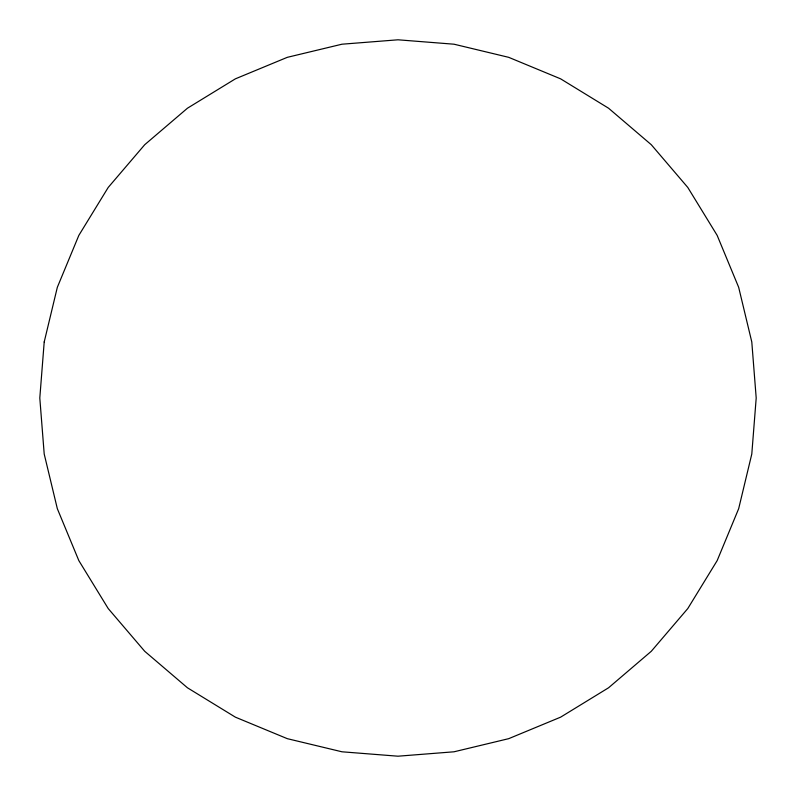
<?xml version="1.0" encoding="UTF-8"?>
<svg xmlns="http://www.w3.org/2000/svg" width="796" height="796" viewBox="0 0 796 796"><rect width="100%" height="100%" fill="white"/><g stroke="black" fill="none" stroke-linecap="round" stroke-linejoin="round"><path stroke-width="1.19" d="M44.208 341.962L39.8 398L44.208 454.038L57.332 508.694L78.844 560.623L108.206 608.542L144.713 651.287L187.458 687.794L235.377 717.156L287.306 738.668L341.962 751.792L398 756.2L454.038 751.792L508.694 738.668L560.623 717.156L608.542 687.794L651.287 651.287L687.794 608.542L717.156 560.623L738.668 508.694L751.792 454.038L756.2 398L751.792 341.962L738.668 287.306L717.156 235.377L687.794 187.458L651.287 144.713L608.542 108.206L560.623 78.844L508.694 57.332L454.038 44.208L398 39.8L341.962 44.208L287.306 57.332L235.377 78.844L187.458 108.206L144.713 144.713L108.206 187.458L78.844 235.377L57.332 287.306L44.208 341.962"/></g></svg>
